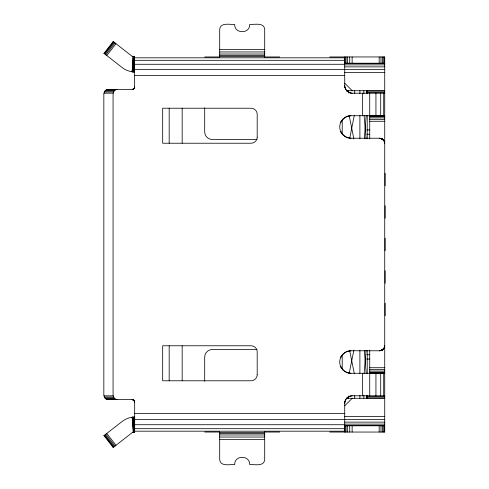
<?xml version="1.0" encoding="UTF-8"?>
<svg xmlns="http://www.w3.org/2000/svg" width="489" height="489" viewBox="0 0 489 489"><rect width="100%" height="100%" fill="white"/><g stroke="black" fill="none" stroke-linecap="round" stroke-linejoin="round"><path stroke-width="0.73" d="M103.833 53.246L122.354 67.72C125.691 70.367 130.636 71.981 134.603 71.962L134.603 56.956L132.171 56.29A5 5 0 0 1 131.59 55.899L113.069 41.424M348.688 398.284L348.688 396.035M354.721 398.284L354.721 395.283M359.898 398.284L359.898 395.283M359.898 115.471L359.898 138.723M363.871 398.284L363.871 395.283M366.371 398.284L366.371 395.283M134.603 71.962L134.42 56.95L132.171 56.29M113.069 447.576L131.59 433.101A5 5 0 0 1 132.171 432.71L134.591 432.044L134.671 417.038M134.065 71.95L134.139 56.932L132.653 71.859L134.396 71.956M133.638 71.932L134.139 56.932L133.124 71.901M132.867 56.62L132.171 71.804L132.653 71.859L133.766 56.877L132.171 71.804L133.338 56.779M366.212 115.471L364.305 138.723M366.053 350.277L364.091 373.529M384.556 347.068L384.727 345.772C384.751 348.449 382.398 350.802 379.727 350.772L350.968 350.772C346.56 350.778 342.459 353.59 340.637 357.563C342.031 354.464 344.806 352.123 348.058 351.157M134.591 87.58L134.671 86.963L134.377 88.142L133.301 89.194L134.377 88.142M133.79 88.864L134.035 88.631L132.171 89.463L107.776 89.463C105.276 89.56 103.809 92.189 103.833 94.469L103.833 394.531C103.809 396.811 105.276 399.44 107.776 399.537L132.171 399.537L133.766 400.112L134.671 402.037L133.79 400.13L132.171 399.537L133.766 400.112L134.139 400.491L132.763 399.605L134.42 400.949M117.012 89.463C114.512 89.56 113.045 92.189 113.069 94.469L113.069 394.531C113.045 396.811 114.512 399.44 117.012 399.537M344.721 432.044L344.721 403.284C344.678 399.281 348.211 395.754 352.221 395.784L384.727 395.784M344.721 403.284L344.971 401.347M354.305 115.361L349.721 138.228M353.883 350.057L349.134 373.639M384.654 346.628C384.262 348.957 382.086 350.772 379.727 350.772L383.443 349.115L381.023 350.601L384.079 348.235L384.433 347.459L382.227 350.106M134.622 87.452L134.194 88.436M344.941 401.481L345.723 399.537M343.015 119.016L340.637 122.513C342.392 118.454 346.585 115.789 350.968 115.722L384.727 115.722M345.589 399.776L346.915 397.979M103.968 53.356L113.203 41.528M104.359 53.662L113.595 41.84M104.988 54.151L114.224 42.329M105.801 54.786L115.037 42.965M106.755 55.532L115.991 43.71M343.015 354.073L342.221 354.953L342.221 369.097C344.372 371.683 347.618 373.186 350.968 373.278L384.727 373.278M344.721 405.784L352.221 398.284M345.344 117.226L342.221 119.903L342.221 134.047C344.372 136.627 347.618 138.136 350.968 138.228L379.727 138.228C382.386 138.198 384.776 140.557 384.727 143.228C384.745 140.551 382.404 138.21 379.727 138.228L383.443 139.885L381.023 138.399L384.079 140.765L384.433 141.541L382.227 138.894M348.468 396.787L346.628 398.284L384.727 398.284M103.833 435.754L122.354 421.28C125.875 418.657 130.208 417.05 134.622 417.038M344.672 352.703L345.344 352.282M132.171 432.71L134.671 432.044L134.671 400.283M344.672 117.647L348.058 116.107M348.229 396.934L350.277 396.041M133.595 89.022L132.171 89.463L133.142 89.267M382.471 349.953L379.727 350.772L381.316 350.515M347.679 116.211L350.968 115.722M347.679 351.267L350.968 350.772M350.142 396.078L352.221 395.784M132.763 417.129L133.308 417.086L134.035 432.08L132.171 417.196L133.142 432.282M219.689 49.542L264.702 49.542M219.689 51.956L264.702 51.956M219.689 54.028L264.702 54.028M219.689 55.618L264.702 55.618M219.689 56.614L264.702 56.614M204.689 56.956L219.689 56.956M264.702 56.956L279.702 56.956M329.714 56.956L384.727 56.956L384.727 432.044L329.714 432.044M134.671 57.812L344.721 57.812M134.671 60.306L344.721 60.306M344.721 63.209L384.727 63.209M344.721 63.637L384.727 63.637M134.671 64.279L344.721 64.279M344.721 64.884L384.727 64.884M344.721 66.871L384.727 66.871M134.671 69.462L384.727 69.462M344.721 72.476L384.727 72.476M134.671 75.489L344.721 75.489M106.755 89.634L115.991 89.634M105.801 90.135L115.037 90.135M384.727 90.716L346.628 90.716L344.941 87.519L344.721 85.716L344.721 56.956M104.988 90.93L114.224 90.93M367.221 91.143L384.727 91.143M104.359 91.963L113.595 91.963M367.221 92.39L384.727 92.39M103.968 93.173L113.203 93.173M350.277 92.959L348.468 92.213L346.628 90.716L350.142 92.922L352.221 93.216L384.727 93.216M369.727 115.979L384.727 115.979M369.727 116.724L384.727 116.724M369.727 117.916L384.727 117.916M369.727 119.469L384.727 119.469M369.727 121.278L384.727 121.278M366.726 129.946L369.727 129.946M366.726 134.249L369.727 134.249M257.006 139.475L212.189 139.475C208.173 139.499 204.659 135.991 204.689 131.975L204.689 107.727M257.006 349.525L212.189 349.525C208.173 349.501 204.659 353.009 204.689 357.025L204.689 381.273M366.726 354.751L369.727 354.751M366.726 359.054L369.727 359.054M369.727 367.722L384.727 367.722M369.727 369.531L384.727 369.531M369.727 371.084L384.727 371.084M369.727 372.276L384.727 372.276M369.727 373.021L384.727 373.021M103.968 395.827L113.203 395.827M367.221 396.61L384.727 396.61M104.359 397.037L113.595 397.037M367.221 397.857L384.727 397.857M104.988 398.07L114.224 398.07M105.801 398.865L115.037 398.865M106.755 399.366L115.991 399.366M134.671 413.511L344.721 413.511M344.721 416.524L384.727 416.524M134.671 419.538L384.727 419.538M344.721 422.129L384.727 422.129M344.721 424.116L384.727 424.116M134.671 424.721L344.721 424.721M344.721 425.363L384.727 425.363M344.721 425.791L384.727 425.791M134.671 428.694L344.721 428.694M134.671 431.188L344.721 431.188M204.689 432.044L219.689 432.044M264.702 432.044L279.702 432.044M219.689 432.386L264.702 432.386M219.689 433.382L264.702 433.382M219.689 434.972L264.702 434.972M219.689 437.044L264.702 437.044M219.689 439.458L264.702 439.458M134.42 56.95L134.671 88.717M350.142 92.922L352.221 93.216M132.867 399.635L132.171 399.537L134.139 400.491M343.015 134.927L340.637 131.437C342.453 135.459 346.567 138.136 350.968 138.228M343.015 369.984L340.637 366.487C342.453 370.509 346.567 373.193 350.968 373.278M381.316 138.485L379.727 138.228L382.471 139.047M347.679 137.733L348.058 137.843M347.679 372.789L348.058 372.893M344.672 136.297L345.344 136.718M344.672 371.353L345.344 371.774M344.721 83.216L352.221 90.716M106.755 433.468L115.991 445.29M105.801 434.214L115.037 446.035M104.988 434.849L114.224 446.671M104.359 435.338L113.595 447.16M103.968 435.644L113.203 447.472M345.589 89.224L346.915 91.021M134.194 400.564L134.481 401.078M344.941 87.519L345.723 89.463M384.556 141.932L384.654 142.372M349.721 350.772L354.299 373.639M349.134 115.361L353.883 138.943M344.721 85.716L344.971 87.653M364.091 115.471L366.053 138.723M364.305 350.277L366.212 373.529M132.171 417.196L133.595 432.16M132.751 417.129L134.035 432.08L133.79 417.056M134.194 417.044L134.377 432.05M385.167 173.234L385.167 185.734M385.167 205.741L385.167 218.247M385.167 238.247L385.167 250.753M385.167 270.753L385.167 283.259M385.167 303.266L385.167 315.766M384.47 56.956L384.47 62.959M384.47 426.041L384.47 432.044M383.724 56.956L383.724 62.959M383.706 93.216L383.706 115.722M383.706 373.278L383.706 395.784M383.724 426.041L383.724 432.044M382.532 56.956L382.532 62.959M382.532 426.041L382.532 432.044M380.974 56.956L380.974 62.959M380.974 426.041L380.974 432.044M380.705 93.216L380.705 115.722M380.705 373.278L380.705 395.784M379.164 56.956L379.164 62.959M379.164 426.041L379.164 432.044M375.937 93.216L375.937 115.722M375.937 373.278L375.937 395.784M369.727 93.216L369.727 138.925M369.727 350.075L369.727 395.784M367.221 90.716L367.221 93.717M367.221 115.318L367.221 138.723M367.221 350.277L367.221 373.682M367.221 395.283L367.221 398.284M366.371 90.716L366.371 93.717M363.871 90.716L363.871 93.717M362.49 93.216L362.49 115.722M362.49 373.278L362.49 395.784M359.898 90.716L359.898 93.717M359.898 350.277L359.898 373.529M354.721 90.716L354.721 93.717M352.129 56.956L352.129 62.959M352.129 426.041L352.129 432.044M349.721 56.956L349.721 62.959M349.721 426.041L349.721 432.044M348.688 90.716L348.688 92.965M347.648 56.956L347.648 62.959M347.648 426.041L347.648 432.044M346.059 56.956L346.059 62.959M346.059 426.041L346.059 432.044M345.057 56.956L345.057 62.959M345.057 426.041L345.057 432.044M264.702 57.195L264.702 29.45C264.164 22.103 254.311 24.719 249.696 24.45C250.062 34.083 234.329 34.083 234.696 24.45C230.081 24.719 220.227 22.103 219.689 29.45L219.689 57.195M264.702 431.805L264.702 459.55C264.164 466.897 254.311 464.281 249.696 464.55C250.062 454.917 234.329 454.917 234.696 464.55C230.081 464.281 220.227 466.897 219.689 459.55L219.689 431.805M182.171 108.222L182.171 143.228M182.171 345.772L182.171 380.778M169.176 108.222L169.176 143.228M169.176 345.772L169.176 380.778M341.224 367.655A11.253 11.253 0 0 1 341.224 356.402M341.224 132.598A11.253 11.253 0 0 1 341.224 121.345M257.196 137.226C257.22 140.435 254.408 143.246 251.199 143.228L162.678 143.228L162.678 108.222L251.199 108.222C254.408 108.197 257.22 111.009 257.196 114.218L257.196 137.226M257.196 374.782C257.22 377.991 254.408 380.803 251.199 380.778L162.678 380.778L162.678 345.772L251.199 345.772C254.408 345.754 257.22 348.565 257.196 351.774L257.196 374.782"/></g></svg>
